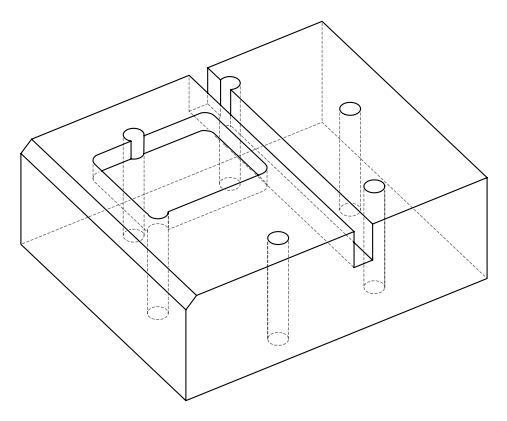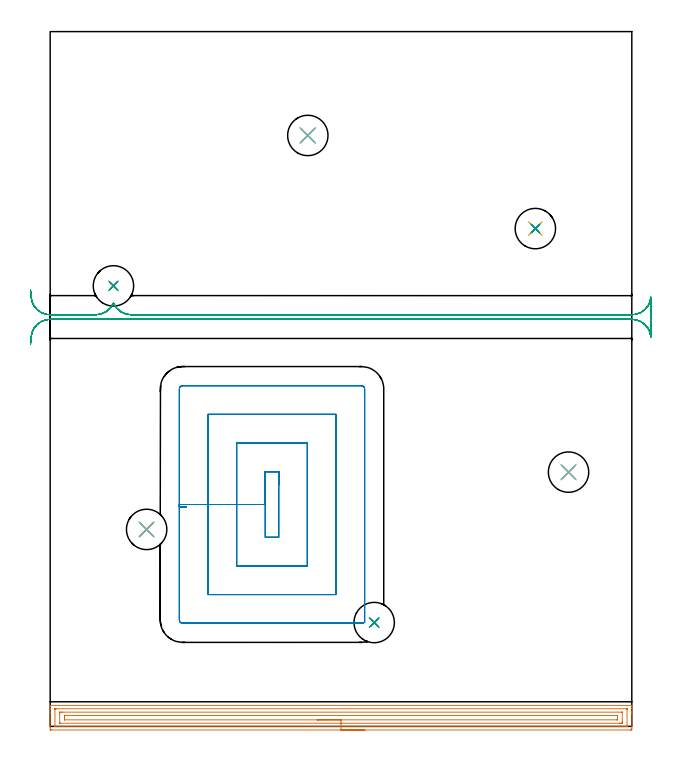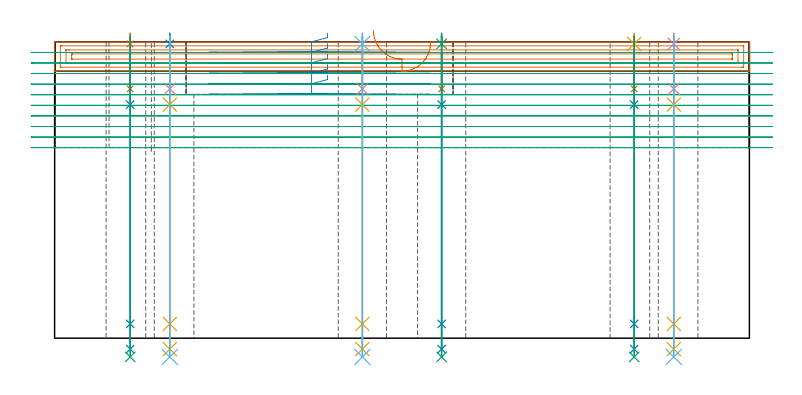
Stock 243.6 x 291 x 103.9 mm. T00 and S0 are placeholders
(PLAN: 27 operations, 20 tool changes, 35.3 min)
(1 AREA_MILL | FG_CHAMFER_SURFACE | UGT0205_001 | 8.03 min | 12915 mm3)
(2 MILL_OPEN_POCKET | POCKET_OPEN | NXT0201_012 | Follow Part, ap 4, ae 75% | 9.35 min | 197595 mm3)
(3 MILL_RECTANGULAR_SLOT | SLOT_RECTANGULAR | NXT0201_012 | Follow Part, ap 4, ae 75% | 11.37 min | 163772 mm3)
(4 SPOT_DRILL | STEP1HOLE | NXT0321_9005460120000 | 0.03 min | 16 mm3)
(5 SPOT_DRILL_1 | STEP1HOLE_1 | NXT0321_9005460120000 | 0.03 min | 4 mm3)
(6 SPOT_DRILL_2 | STEP1HOLE_2 | NXT0321_9005460120000 | 0.03 min | 12 mm3)
(7 SPOT_DRILL_3 | STEP1HOLE_3 | NXT0321_9005460120000 | 0.03 min | 15 mm3)
(8 SPOT_DRILL_4 | STEP1HOLE_4 | NXT0321_9005460120000 | 0.03 min | 27 mm3)
(9 SPOT_DRILL_5 | STEP1HOLE_5 | NXT0321_9005460120000 | 0.03 min | 0 mm3)
(10 DRILL_BLIND_HOLE_INTO_CENTER | STEP1HOLE | NXT0301_081 | 0.08 min | 1451 mm3)
(11 GUN_DRILL_THROUGH_HOLE | STEP1HOLE | UGT0307_007 | 0.53 min | 6951 mm3)
(12 DRILL_TO_ENLARGE_THROUGH_HOLE | STEP1HOLE | UGT0301_292 | 0.45 min | 14906 mm3)
(13 DRILL_BLIND_HOLE_INTO_CENTER_1 | STEP1HOLE_1 | NXT0301_081 | 0.08 min | 1410 mm3)
(14 GUN_DRILL_THROUGH_HOLE_1 | STEP1HOLE_1 | UGT0307_007 | 0.53 min | 6962 mm3)
(15 DRILL_TO_ENLARGE_THROUGH_HOLE_1 | STEP1HOLE_1 | UGT0301_292 | 0.45 min | 14909 mm3)
(16 DRILL_BLIND_HOLE_INTO_CENTER_2 | STEP1HOLE_2 | NXT0301_081 | 0.08 min | 1413 mm3)
(17 GUN_DRILL_THROUGH_HOLE_2 | STEP1HOLE_2 | UGT0307_007 | 0.53 min | 6942 mm3)
(18 DRILL_TO_ENLARGE_THROUGH_HOLE_2 | STEP1HOLE_2 | UGT0301_292 | 0.45 min | 14913 mm3)
(19 DRILL_BLIND_HOLE_INTO_CENTER_3 | STEP1HOLE_3 | NXT0301_081 | 0.08 min | 675 mm3)
(20 GUN_DRILL_THROUGH_HOLE_3 | STEP1HOLE_3 | UGT0307_007 | 0.53 min | 6048 mm3)
(21 DRILL_TO_ENLARGE_THROUGH_HOLE_3 | STEP1HOLE_3 | UGT0301_292 | 0.45 min | 12893 mm3)
(22 DRILL_BLIND_HOLE_INTO_CENTER_4 | STEP1HOLE_4 | NXT0301_081 | 0.08 min | 1434 mm3)
(23 GUN_DRILL_THROUGH_HOLE_4 | STEP1HOLE_4 | UGT0307_007 | 0.53 min | 6938 mm3)
(24 DRILL_TO_ENLARGE_THROUGH_HOLE_4 | STEP1HOLE_4 | UGT0301_292 | 0.45 min | 14453 mm3)
(25 DRILL_BLIND_HOLE_INTO_CENTER_5 | STEP1HOLE_5 | NXT0301_081 | 0.08 min | 168 mm3)
(26 GUN_DRILL_THROUGH_HOLE_5 | STEP1HOLE_5 | UGT0307_007 | 0.53 min | 6693 mm3)
(27 DRILL_TO_ENLARGE_THROUGH_HOLE_5 | STEP1HOLE_5 | UGT0301_292 | 0.45 min | 13451 mm3)
(TOOL UGT0205_001 | Chamfer Mill 20 x 3 x 45 deg. | D20 FL50 Z2)
(TOOL NXT0201_012 | ENDMILL 16mm [2P460-1600-NA 1630] | D16 FL38 Z6)
(TOOL NXT0321_9005460120000 | NC Spot Drill, 142deg, 12mm, Carbide, Uncoated | D12 PA142 FL30 Z2)
(TOOL NXT0301_081 | Carbide Drill 11mm [860.1-1100-033A1-MM 2214] | D11 PA140 FL55 Z2)
(TOOL UGT0307_007 | Gun Drill 10 mm | D10 PA130 FL24 Z1)
(TOOL UGT0301_292 | Twist Drill 16.9 mm | D16.9 PA118 FL120 Z2)
(OP 1 AREA_MILL)
G17 G21 G94 G90
T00 M6
G54
G17 G0 G90 X131.8 Y-1.5 S1061 M3
G43 Z113.9 H0
Z103.6
G94 G1 X131.762 Z102.728 F250.
X131.648 Z101.864
X131.459 Z101.012
X131.197 Z100.18
X130.863 Z99.374
X130.46 Z98.6
X129.992 Z97.864
X129.46 Z97.172
X128.871 Z96.529
X128.228 Z95.94
X127.536 Z95.409
X126.8 Z94.94
X126.026 Z94.537
X125.22 Z94.203
X124.388 Z93.941
X123.536 Z93.752
X122.672 Z93.638
X121.8 Z93.6
X0.63
X0.28 Y-1.498 Z93.601
X0.01 Y-1.493 Z93.604
X0.004 Y-1.156 Z93.942
X0. Y-0.54 Z94.558
Y5.834 Z100.929
Y7.224 Z102.32
Y7.582 Z102.677
Y8.299 Z103.398
Y8.518 Z103.617
X0.002 Y8.66 Z103.753
X0.01 Y8.797 Z103.888
X0.183 Y8.8 Z103.9
X243.417
X243.59 Y8.797 Z103.888
X243.598 Y8.66 Z103.753
X243.6 Y8.518 Z103.617
Y8.299 Z103.398
Y7.582 Z102.677
Y6.35 Z101.447
Y5.834 Z100.929
Y5.218 Z100.314
Y-0.898 Z94.199
X243.597 Y-1.156 Z93.942
X243.59 Y-1.493 Z93.604
X243.32 Y-1.498 Z93.601
X242.97 Y-1.5 Z93.6
X121.8
Y-0.086 Z95.014
X2.218 Y-0.085 Z95.015
X2.061 Y-0.084 Z95.016
X2.023 Y-0.081 Z95.019
X2.011 Y-0.079 Z95.021
X2.008 Y-0.07 Z95.03
X2.004 Y-0.036 Z95.064
X2. Y0.127 Z95.227
X2.001 Y7.117 Z102.217
X2.005 Y7.254 Z102.354
X2.01 Y7.362 Z102.462
X2.016 Y7.38 Z102.48
X2.03 Y7.381 Z102.481
X2.072 Y7.383 Z102.483
X2.419 Y7.385 Z102.485
X2.62 Y7.386 Z102.486
X241.382 Y7.385 Z102.485
X241.539 Y7.384 Z102.484
X241.577 Y7.381 Z102.481
X241.589 Y7.379 Z102.479
X241.592 Y7.37 Z102.47
X241.596 Y7.336 Z102.436
X241.599 Y7.173 Z102.273
Y0.183 Z95.283
X241.595 Y0.046 Z95.146
X241.59 Y-0.062 Z95.038
X241.584 Y-0.08 Z95.02
X241.57 Y-0.081 Z95.019
X241.528 Y-0.083 Z95.017
X241.181 Y-0.085 Z95.015
X240.98 Y-0.086 Z95.014
X121.8
Y1.328 Z96.428
X4.207 Y1.329 Z96.429
X4.067 Y1.331 Z96.431
X4.028 Y1.333 Z96.433
X4.011 Y1.335 Z96.435
X4.009 Y1.345 Z96.445
X4.003 Y1.398 Z96.498
X4.001 Y1.466 Z96.566
X4. Y5.163 Z100.263
X4.004 Y5.834 Z100.934
X4.007 Y5.935 Z101.035
X4.01 Y5.957 Z101.057
X4.024 Y5.965 Z101.065
X4.071 Y5.968 Z101.068
X4.207 Y5.97 Z101.07
X4.962 Y5.971 Z101.071
X5.102
X239.393
X239.533 Y5.969 Z101.069
X239.572 Y5.967 Z101.067
X239.589 Y5.965 Z101.065
X239.591 Y5.955 Z101.055
X239.597 Y5.902 Z101.002
X239.599 Y5.834 Z100.934
X239.6 Y2.137 Z97.237
X239.596 Y1.466 Z96.566
X239.593 Y1.365 Z96.465
X239.591 Y1.343 Z96.443
X239.576 Y1.335 Z96.435
X239.529 Y1.332 Z96.432
X239.393 Y1.33 Z96.43
X238.639 Y1.329 Z96.429
X238.498 Y1.328 Z96.428
X121.8
Y2.743 Z97.843
X6.103
X6.056 Y2.746 Z97.846
X6.02 Y2.749 Z97.849
X6.01 Y2.756 Z97.856
X6.007 Y2.78 Z97.88
X6. Y3.209 Z98.309
Y4.083 Z99.183
Y4.087 Z99.187
X6.008 Y4.521 Z99.621
X6.009 Y4.544 Z99.644
X6.036 Y4.55 Z99.65
X6.12 Y4.554 Z99.654
X6.248 Y4.556 Z99.656
X237.497 Y4.557 Z99.657
X237.544 Y4.554 Z99.654
X237.58 Y4.551 Z99.651
X237.59 Y4.544 Z99.644
X237.593 Y4.52 Z99.62
X237.6 Y4.091 Z99.191
Y3.217 Z98.317
X237.592 Y2.779 Z97.879
X237.591 Y2.756 Z97.856
X237.564 Y2.75 Z97.85
X237.48 Y2.746 Z97.846
X237.352 Y2.744 Z97.844
X121.8 Y2.743 Z97.843
X120.928 Z97.881
X120.064 Z97.995
X119.212 Z98.183
X118.38 Z98.446
X117.574 Z98.78
X116.8 Z99.182
X116.064 Z99.651
X115.372 Z100.182
X114.729 Z100.772
X114.14 Z101.415
X113.608 Z102.107
X113.14 Z102.843
X112.737 Z103.616
X112.403 Z104.422
X112.141 Z105.254
X111.952 Z106.106
X111.838 Z106.971
X111.8 Z107.843
G0 Z113.9
M5
M2
(OP 2 MILL_OPEN_POCKET)
G17 G21 G94 G90
T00 M6
G54
G17 G0 G90 X95.7 Y101.12 S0 M3
G43 Z113.9 H1
Z106.9
G94 G1 Y106.7 Z105.405 F250.
X90.1 Z103.904
Y92.95 Z100.22
Y79.2 F500.
X95.7
Y106.7
X90.1
Y92.95
X78.1
Y67.2
X107.7
Y118.7
X78.1
Y92.95
X66.1
Y88.736
Y55.2
X119.7
Y130.7
X66.1
Y92.95
X54.1
Y44.6
G3 X55.5 Y43.2 R1.4
G1 X130.3
G3 X130.678 Y43.252 R1.4
G1 X131.7 Y43.539
Y141.3
G3 X130.3 Y142.7 R1.4
G1 X55.5
G3 X54.1 Y141.3 R1.4
G1 Y92.95
Y91.95
X57.1 F250.
G0 X95.7 Y101.12 Z103.22
G1 Y106.7 Z101.725
X90.1 Z100.224
Y92.95 Z96.54
Y79.2 F500.
X95.7
Y106.7
X90.1
Y92.95
X78.1
Y67.2
X107.7
Y118.7
X78.1
Y92.95
X66.1
Y55.2
X119.7
Y130.7
X66.1
Y92.95
X54.1
Y44.6
G3 X55.5 Y43.2 R1.4
G1 X130.3
G3 X130.678 Y43.252 R1.4
G1 X131.7 Y43.539
Y141.3
G3 X130.3 Y142.7 R1.4
G1 X55.5
G3 X54.1 Y141.3 R1.4
G1 Y92.95
Y91.95
X57.1 F250.
G0 X95.7 Y101.12 Z99.54
G1 Y106.7 Z98.045
X90.1 Z96.544
Y92.95 Z92.86
Y79.2 F500.
X95.7
Y106.7
X90.1
Y92.95
X78.1
Y67.2
X107.7
Y118.7
X78.1
Y92.95
X66.1
Y88.736
Y55.2
X119.7
Y130.7
X66.1
Y92.95
X54.1
Y44.6
G3 X55.5 Y43.2 R1.4
G1 X130.3
G3 X130.678 Y43.252 R1.4
G1 X131.7 Y43.539
Y141.3
G3 X130.3 Y142.7 R1.4
G1 X55.5
G3 X54.1 Y141.3 R1.4
G1 Y92.95
Y91.95
X57.1 F250.
G0 X95.7 Y101.12 Z95.86
G1 Y106.7 Z94.365
X90.1 Z92.864
Y92.95 Z89.18
Y79.2 F500.
X95.7
Y106.7
X90.1
Y92.95
X78.1
Y67.2
X107.7
Y118.7
X78.1
Y92.95
X66.1
Y88.736
Y55.2
X119.7
Y130.7
X66.1
Y92.95
X54.1
Y44.6
G3 X55.5 Y43.2 R1.4
G1 X130.3
G3 X130.678 Y43.252 R1.4
G1 X131.7 Y43.539
Y141.3
G3 X130.3 Y142.7 R1.4
G1 X55.5
G3 X54.1 Y141.3 R1.4
G1 Y92.95
Y91.95
X57.1 F250.
G0 X95.7 Y101.12 Z92.18
G1 Y106.7 Z90.685
X90.1 Z89.184
Y92.95 Z85.5
Y79.2 F500.
X95.7
Y106.7
X90.1
Y92.95
X78.1
Y67.2
X107.7
Y118.7
X78.1
Y92.95
X66.1
Y88.736
Y55.2
X119.7
Y130.7
X66.1
Y92.95
X54.1
Y44.6
G3 X55.5 Y43.2 R1.4
G1 X130.3
G3 X130.678 Y43.252 R1.4
G1 X131.7 Y43.539
Y141.3
G3 X130.3 Y142.7 R1.4
G1 X55.5
G3 X54.1 Y141.3 R1.4
G1 Y92.95
Y91.95
X57.1 F250.
G0 Z113.9
M5
M2
(OP 3 MILL_RECTANGULAR_SLOT)
G17 G21 G94 G90
T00 M6
G54
G17 G0 G90 X-8.23 Y160.203 S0 M3
G43 Z113.9 H1
Z100.19
G94 G1 X-7.97 Y163.192 F250.
G2 X0. Y170.5 R8. F500.
G1 X243.6
G2 X251.57 Y163.192 R8.
G1 X251.6
Y179.708
X251.57
G2 X243.6 Y172.4 R8.
G1 X33.889
G2 X26.5 Y177.333 R8.
X19.111 Y172.4 R8.
G1 X0.
G2 X-7.97 Y179.708 R8.
G1 X-8.23 Y182.697 F250.
G0 Y160.203 Z96.48
G1 X-7.97 Y163.192
G2 X0. Y170.5 R8. F500.
G1 X243.6
G2 X251.57 Y163.192 R8.
G1 X251.6
Y179.708
X251.57
G2 X243.6 Y172.4 R8.
G1 X33.889
G2 X26.5 Y177.333 R8.
X19.111 Y172.4 R8.
G1 X0.
G2 X-7.97 Y179.708 R8.
G1 X-8.23 Y182.697 F250.
G0 Y160.203 Z92.77
G1 X-7.97 Y163.192
G2 X0. Y170.5 R8. F500.
G1 X243.6
G2 X251.57 Y163.192 R8.
G1 X251.6
Y179.708
X251.57
G2 X243.6 Y172.4 R8.
G1 X33.889
G2 X26.5 Y177.333 R8.
X19.111 Y172.4 R8.
G1 X0.
G2 X-7.97 Y179.708 R8.
G1 X-8.23 Y182.697 F250.
G0 Y160.203 Z89.06
G1 X-7.97 Y163.192
G2 X0. Y170.5 R8. F500.
G1 X243.6
G2 X251.57 Y163.192 R8.
G1 X251.6
Y179.708
X251.57
G2 X243.6 Y172.4 R8.
G1 X33.889
G2 X26.5 Y177.333 R8.
X19.111 Y172.4 R8.
G1 X0.
G2 X-7.97 Y179.708 R8.
G1 X-8.23 Y182.697 F250.
G0 Y160.203 Z85.35
G1 X-7.97 Y163.192
G2 X0. Y170.5 R8. F500.
G1 X243.6
G2 X251.57 Y163.192 R8.
G1 X251.6
Y179.708
X251.57
G2 X243.6 Y172.4 R8.
G1 X33.889
G2 X26.5 Y177.333 R8.
X19.111 Y172.4 R8.
G1 X0.
G2 X-7.97 Y179.708 R8.
G1 X-8.23 Y182.697 F250.
G0 Y160.203 Z81.64
G1 X-7.97 Y163.192
G2 X0. Y170.5 R8. F500.
G1 X243.6
G2 X251.57 Y163.192 R8.
G1 X251.6
Y179.708
X251.57
G2 X243.6 Y172.4 R8.
G1 X33.889
G2 X26.5 Y177.333 R8.
X19.111 Y172.4 R8.
G1 X0.
G2 X-7.97 Y179.708 R8.
G1 X-8.23 Y182.697 F250.
G0 Y160.203 Z77.93
G1 X-7.97 Y163.192
G2 X0. Y170.5 R8. F500.
G1 X243.6
G2 X251.57 Y163.192 R8.
G1 X251.6
Y179.708
X251.57
G2 X243.6 Y172.4 R8.
G1 X33.889
G2 X26.5 Y177.333 R8.
X19.111 Y172.4 R8.
G1 X0.
G2 X-7.97 Y179.708 R8.
G1 X-8.23 Y182.697 F250.
G0 Y160.203 Z74.22
G1 X-7.97 Y163.192
G2 X0. Y170.5 R8. F500.
G1 X243.6
G2 X251.57 Y163.192 R8.
G1 X251.6
Y179.708
X251.57
G2 X243.6 Y172.4 R8.
G1 X33.889
G2 X26.5 Y177.333 R8.
X19.111 Y172.4 R8.
G1 X0.
G2 X-7.97 Y179.708 R8.
G1 X-8.23 Y182.697 F250.
G0 Y160.203 Z70.51
G1 X-7.97 Y163.192
G2 X0. Y170.5 R8. F500.
G1 X243.6
G2 X251.57 Y163.192 R8.
G1 X251.6
Y179.708
X251.57
G2 X243.6 Y172.4 R8.
G1 X33.889
G2 X26.5 Y177.333 R8.
X19.111 Y172.4 R8.
G1 X0.
G2 X-7.97 Y179.708 R8.
G1 X-8.23 Y182.697 F250.
G0 Y160.203 Z66.8
G1 X-7.97 Y163.192
G2 X0. Y170.5 R8. F500.
G1 X243.6
G2 X251.57 Y163.192 R8.
G1 X251.6
Y179.708
X251.57
G2 X243.6 Y172.4 R8.
G1 X33.889
G2 X26.5 Y177.333 R8.
X19.111 Y172.4 R8.
G1 X0.
G2 X-7.97 Y179.708 R8.
G1 X-8.23 Y182.697 F250.
G0 Z113.9
M5
M2
(OP 4 SPOT_DRILL)
G17 G21 G94 G90
T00 M6
G54
G17 G0 G90 X217.1 Y106.5 S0 M3
G43 Z113.9 H0
G94 G81 G98 Z103.173 F250. R106.9
G80
M5
M2
(OP 5 SPOT_DRILL_1)
G17 G21 G94 G90
T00 M6
G54
G17 G0 G90 X203.2 Y208.5 S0 M3
G43 Z113.9 H0
G94 G81 G98 Z103.173 F250. R106.9
G80
M5
M2
(OP 6 SPOT_DRILL_2)
G17 G21 G94 G90
T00 M6
G54
G17 G0 G90 X107.9 Y247.5 S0 M3
G43 Z113.9 H0
G94 G81 G98 Z103.173 F250. R106.9
G80
M5
M2
(OP 7 SPOT_DRILL_3)
G17 G21 G94 G90
T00 M6
G54
G17 G0 G90 X26.5 Y184.5 S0 M3
G43 Z113.9 H0
G94 G81 G98 Z103.173 F250. R106.9
G80
M5
M2
(OP 8 SPOT_DRILL_4)
G17 G21 G94 G90
T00 M6
G54
G17 G0 G90 X40.4 Y82.5 S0 M3
G43 Z113.9 H0
G94 G81 G98 Z103.173 F250. R106.9
G80
M5
M2
(OP 9 SPOT_DRILL_5)
G17 G21 G94 G90
T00 M6
G54
G17 G0 G90 X135.7 Y43.5 S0 M3
G43 Z113.9 H0
G94 G81 G98 Z103.173 F250. R106.9
G80
M5
M2
(OP 10 DRILL_BLIND_HOLE_INTO_CENTER)
G17 G21 G94 G90
T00 M6
G54
G17 G0 G90 X217.1 Y106.5 S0 M3
G43 Z113.9 H1
G94 G81 G98 Z87.4 F250. R105.9
G80
M5
M2
(OP 11 GUN_DRILL_THROUGH_HOLE)
G17 G21 G94 G90
T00 M6
G54
G17 G0 G90 X217.1 Y106.5 M8
G43 Z113.9 H0
Z99.994
S716 M3
G94 G1 Z81.888 F125. M26
G4 X.084
Z5. F250.
G4 X.084
Z-3.832 F125.
G4 X.084
M5
M9
G0 Z99.994
Z113.9
M2
(OP 12 DRILL_TO_ENLARGE_THROUGH_HOLE)
G17 G21 G94 G90
T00 M6
G54
G17 G0 G90 X217.1 Y106.5 S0 M3
G43 Z113.9 H0
G94 G73 G98 Z-6.577 F250. Q15.782 R105.9
G80
M5
M2
(OP 13 DRILL_BLIND_HOLE_INTO_CENTER_1)
G17 G21 G94 G90
T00 M6
G54
G17 G0 G90 X203.2 Y208.5 S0 M3
G43 Z113.9 H1
G94 G81 G98 Z87.4 F250. R105.9
G80
M5
M2
(OP 14 GUN_DRILL_THROUGH_HOLE_1)
G17 G21 G94 G90
T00 M6
G54
G17 G0 G90 X203.2 Y208.5 M8
G43 Z113.9 H0
Z99.994
S716 M3
G94 G1 Z81.888 F125. M26
G4 X.084
Z5. F250.
G4 X.084
Z-3.832 F125.
G4 X.084
M5
M9
G0 Z99.994
Z113.9
M2
(OP 15 DRILL_TO_ENLARGE_THROUGH_HOLE_1)
G17 G21 G94 G90
T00 M6
G54
G17 G0 G90 X203.2 Y208.5 S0 M3
G43 Z113.9 H0
G94 G73 G98 Z-6.577 F250. Q15.782 R105.9
G80
M5
M2
(OP 16 DRILL_BLIND_HOLE_INTO_CENTER_2)
G17 G21 G94 G90
T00 M6
G54
G17 G0 G90 X107.9 Y247.5 S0 M3
G43 Z113.9 H1
G94 G81 G98 Z87.4 F250. R105.9
G80
M5
M2
(OP 17 GUN_DRILL_THROUGH_HOLE_2)
G17 G21 G94 G90
T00 M6
G54
G17 G0 G90 X107.9 Y247.5 M8
G43 Z113.9 H0
Z99.994
S716 M3
G94 G1 Z81.888 F125. M26
G4 X.084
Z5. F250.
G4 X.084
Z-3.832 F125.
G4 X.084
M5
M9
G0 Z99.994
Z113.9
M2
(OP 18 DRILL_TO_ENLARGE_THROUGH_HOLE_2)
G17 G21 G94 G90
T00 M6
G54
G17 G0 G90 X107.9 Y247.5 S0 M3
G43 Z113.9 H0
G94 G73 G98 Z-6.577 F250. Q15.782 R105.9
G80
M5
M2
(OP 19 DRILL_BLIND_HOLE_INTO_CENTER_3)
G17 G21 G94 G90
T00 M6
G54
G17 G0 G90 X26.5 Y184.5 S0 M3
G43 Z113.9 H1
G94 G81 G98 Z87.4 F250. R105.9
G80
M5
M2
(OP 20 GUN_DRILL_THROUGH_HOLE_3)
G17 G21 G94 G90
T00 M6
G54
G17 G0 G90 X26.5 Y184.5 M8
G43 Z113.9 H0
Z99.994
S716 M3
G94 G1 Z81.888 F125. M26
G4 X.084
Z5. F250.
G4 X.084
Z-3.832 F125.
G4 X.084
M5
M9
G0 Z99.994
Z113.9
M2
(OP 21 DRILL_TO_ENLARGE_THROUGH_HOLE_3)
G17 G21 G94 G90
T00 M6
G54
G17 G0 G90 X26.5 Y184.5 S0 M3
G43 Z113.9 H0
G94 G73 G98 Z-6.577 F250. Q15.782 R105.9
G80
M5
M2
(OP 22 DRILL_BLIND_HOLE_INTO_CENTER_4)
G17 G21 G94 G90
T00 M6
G54
G17 G0 G90 X40.4 Y82.5 S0 M3
G43 Z113.9 H1
G94 G81 G98 Z87.4 F250. R105.9
G80
M5
M2
(OP 23 GUN_DRILL_THROUGH_HOLE_4)
G17 G21 G94 G90
T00 M6
G54
G17 G0 G90 X40.4 Y82.5 M8
G43 Z113.9 H0
Z99.994
S716 M3
G94 G1 Z81.888 F125. M26
G4 X.084
Z5. F250.
G4 X.084
Z-3.832 F125.
G4 X.084
M5
M9
G0 Z99.994
Z113.9
M2
(OP 24 DRILL_TO_ENLARGE_THROUGH_HOLE_4)
G17 G21 G94 G90
T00 M6
G54
G17 G0 G90 X40.4 Y82.5 S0 M3
G43 Z113.9 H0
G94 G73 G98 Z-6.577 F250. Q15.782 R105.9
G80
M5
M2
(OP 25 DRILL_BLIND_HOLE_INTO_CENTER_5)
G17 G21 G94 G90
T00 M6
G54
G17 G0 G90 X135.7 Y43.5 S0 M3
G43 Z113.9 H1
G94 G81 G98 Z87.4 F250. R105.9
G80
M5
M2
(OP 26 GUN_DRILL_THROUGH_HOLE_5)
G17 G21 G94 G90
T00 M6
G54
G17 G0 G90 X135.7 Y43.5 M8
G43 Z113.9 H0
Z99.994
S716 M3
G94 G1 Z81.888 F125. M26
G4 X.084
Z5. F250.
G4 X.084
Z-3.832 F125.
G4 X.084
M5
M9
G0 Z99.994
Z113.9
M2
(OP 27 DRILL_TO_ENLARGE_THROUGH_HOLE_5)
G17 G21 G94 G90
T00 M6
G54
G17 G0 G90 X135.7 Y43.5 S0 M3
G43 Z113.9 H0
G94 G73 G98 Z-6.577 F250. Q15.782 R105.9
G80
M5
M2
